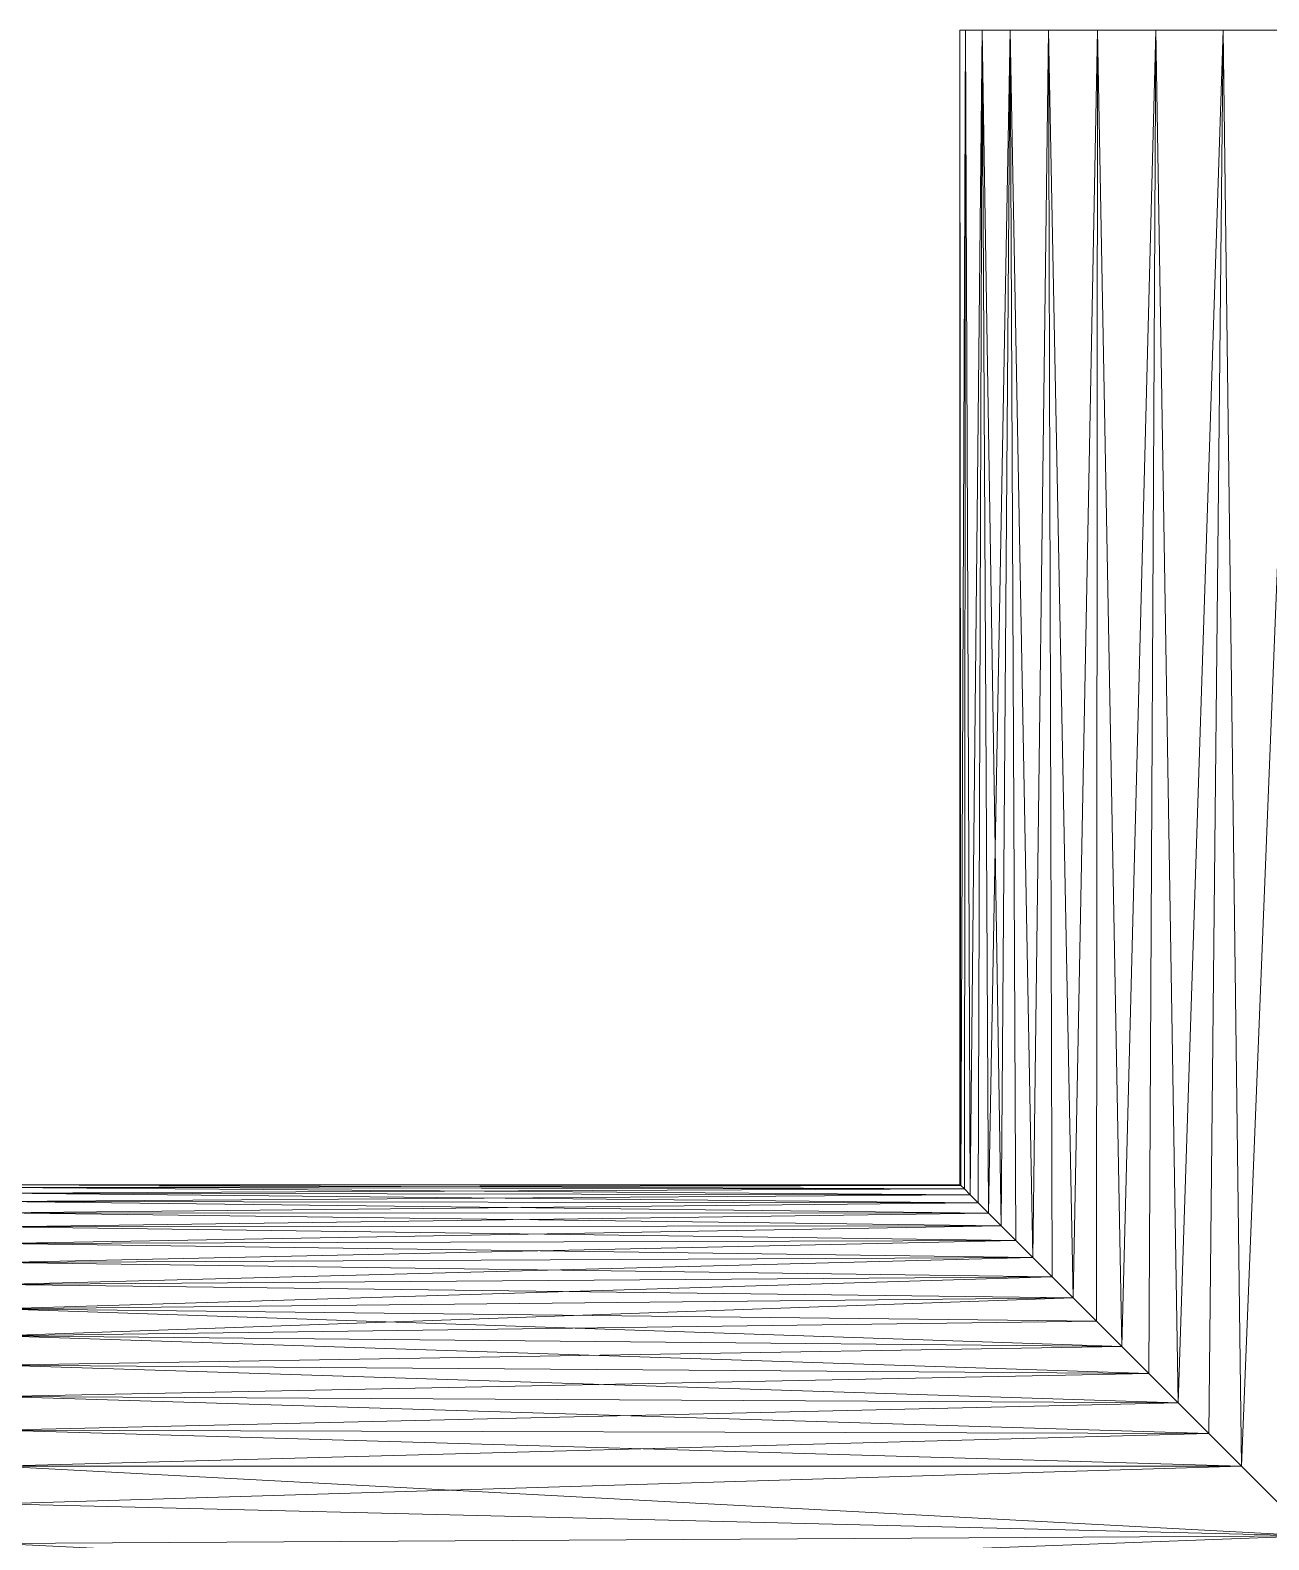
# Model space of a CAD drawing. Header units: millimetres. Extents: x -104 to 115, y -53 to 68.
# Drawn here: x -48.42 to -13.09, y 25.08 to 68.12 of the extents above; entities that cross this region are included whole.
import ezdxf

# ---------------------------------------------------------------- set-up
doc = ezdxf.new("R2010")
doc.units = ezdxf.units.MM

msp = doc.modelspace()

# ---------------------------------------------------------------- linework, layer by layer
at = {"color": 7, "lineweight": 0}
for points in [[(-21.877, 35.184, -28.769), (-21.749, 68.125, -30.388), (-21.91, 68.125, -27.423), (-21.877, 35.184, -28.769)], [(-21.877, 35.184, -28.769), (-21.91, 68.125, -27.423), (-21.91, 35.217, -27.423), (-21.877, 35.184, -28.769)], [(-21.91, 35.217, -27.423), (-21.91, 68.125, -27.423), (-21.877, 35.184, -26.078), (-21.91, 35.217, -27.423)], [(-21.877, 35.184, -26.078), (-21.91, 68.125, -27.423), (-21.749, 68.125, -24.458), (-21.877, 35.184, -26.078)], [(-12.23, 68.125, -25.715), (-21.749, 68.125, -24.458), (-21.91, 68.125, -27.423), (-12.23, 68.125, -25.715)], [(-12.23, 68.125, -25.715), (-21.91, 68.125, -27.423), (-12.298, 68.125, -28.115), (-12.23, 68.125, -25.715)], [(-12.298, 68.125, -28.115), (-21.91, 68.125, -27.423), (-21.749, 68.125, -30.388), (-12.298, 68.125, -28.115)], [(-21.778, 35.085, -30.111), (-21.749, 68.125, -30.388), (-21.877, 35.184, -28.769), (-21.778, 35.085, -30.111)], [(-21.877, 35.184, -26.078), (-21.749, 68.125, -24.458), (-21.778, 35.085, -24.735), (-21.877, 35.184, -26.078)], [(-21.613, 34.92, -31.447), (-21.749, 68.125, -30.388), (-21.778, 35.085, -30.111), (-21.613, 34.92, -31.447)], [(-21.778, 35.085, -24.735), (-21.749, 68.125, -24.458), (-21.613, 34.92, -23.399), (-21.778, 35.085, -24.735)], [(-21.613, 34.92, -31.447), (-21.269, 68.125, -33.319), (-21.749, 68.125, -30.388), (-21.613, 34.92, -31.447)], [(-21.613, 34.92, -23.399), (-21.749, 68.125, -24.458), (-21.269, 68.125, -21.528), (-21.613, 34.92, -23.399)], [(-12.23, 68.125, -25.715), (-21.269, 68.125, -21.528), (-21.749, 68.125, -24.458), (-12.23, 68.125, -25.715)], [(-12.298, 68.125, -28.115), (-21.749, 68.125, -30.388), (-12.044, 68.125, -30.503), (-12.298, 68.125, -28.115)], [(-12.044, 68.125, -30.503), (-21.749, 68.125, -30.388), (-21.269, 68.125, -33.319), (-12.044, 68.125, -30.503)], [(-21.383, 34.69, -32.773), (-21.269, 68.125, -33.319), (-21.613, 34.92, -31.447), (-21.383, 34.69, -32.773)], [(-21.613, 34.92, -23.399), (-21.269, 68.125, -21.528), (-21.383, 34.69, -22.073), (-21.613, 34.92, -23.399)], [(-21.088, 34.395, -34.087), (-21.269, 68.125, -33.319), (-21.383, 34.69, -32.773), (-21.088, 34.395, -34.087)], [(-21.383, 34.69, -22.073), (-21.269, 68.125, -21.528), (-21.088, 34.395, -20.76), (-21.383, 34.69, -22.073)], [(-20.729, 34.036, -35.384), (-20.474, 68.125, -36.18), (-21.269, 68.125, -33.319), (-20.729, 34.036, -35.384)], [(-20.729, 34.036, -35.384), (-21.269, 68.125, -33.319), (-21.088, 34.395, -34.087), (-20.729, 34.036, -35.384)], [(-21.088, 34.395, -20.76), (-21.269, 68.125, -21.528), (-20.474, 68.125, -18.667), (-21.088, 34.395, -20.76)], [(-11.839, 68.125, -23.345), (-20.474, 68.125, -18.667), (-21.269, 68.125, -21.528), (-11.839, 68.125, -23.345)], [(-11.839, 68.125, -23.345), (-21.269, 68.125, -21.528), (-12.23, 68.125, -25.715), (-11.839, 68.125, -23.345)], [(-12.044, 68.125, -30.503), (-21.269, 68.125, -33.319), (-11.47, 68.125, -32.835), (-12.044, 68.125, -30.503)], [(-11.47, 68.125, -32.835), (-21.269, 68.125, -33.319), (-20.474, 68.125, -36.18), (-11.47, 68.125, -32.835)], [(-21.088, 34.395, -20.76), (-20.474, 68.125, -18.667), (-20.729, 34.036, -19.463), (-21.088, 34.395, -20.76)], [(-20.307, 33.614, -36.662), (-20.474, 68.125, -36.18), (-20.729, 34.036, -35.384), (-20.307, 33.614, -36.662)], [(-20.729, 34.036, -19.463), (-20.474, 68.125, -18.667), (-20.307, 33.614, -18.185), (-20.729, 34.036, -19.463)], [(-19.823, 33.129, -37.918), (-19.375, 68.125, -38.938), (-20.474, 68.125, -36.18), (-19.823, 33.129, -37.918)], [(-19.823, 33.129, -37.918), (-20.474, 68.125, -36.18), (-20.307, 33.614, -36.662), (-19.823, 33.129, -37.918)], [(-20.307, 33.614, -18.185), (-20.474, 68.125, -18.667), (-19.823, 33.129, -16.929), (-20.307, 33.614, -18.185)], [(-19.823, 33.129, -16.929), (-20.474, 68.125, -18.667), (-19.375, 68.125, -15.909), (-19.823, 33.129, -16.929)], [(-11.133, 68.125, -21.05), (-19.375, 68.125, -15.909), (-20.474, 68.125, -18.667), (-11.133, 68.125, -21.05)], [(-11.133, 68.125, -21.05), (-20.474, 68.125, -18.667), (-11.839, 68.125, -23.345), (-11.133, 68.125, -21.05)], [(-11.47, 68.125, -32.835), (-20.474, 68.125, -36.18), (-10.589, 68.125, -35.069), (-11.47, 68.125, -32.835)], [(-10.589, 68.125, -35.069), (-20.474, 68.125, -36.18), (-19.375, 68.125, -38.938), (-10.589, 68.125, -35.069)], [(-19.277, 32.584, -39.148), (-19.375, 68.125, -38.938), (-19.823, 33.129, -37.918), (-19.277, 32.584, -39.148)], [(-19.823, 33.129, -16.929), (-19.375, 68.125, -15.909), (-19.277, 32.584, -15.698), (-19.823, 33.129, -16.929)], [(-18.672, 31.979, -40.351), (-17.985, 68.125, -41.562), (-19.375, 68.125, -38.938), (-18.672, 31.979, -40.351)], [(-18.672, 31.979, -40.351), (-19.375, 68.125, -38.938), (-19.277, 32.584, -39.148), (-18.672, 31.979, -40.351)], [(-19.277, 32.584, -15.698), (-19.375, 68.125, -15.909), (-18.672, 31.979, -14.496), (-19.277, 32.584, -15.698)], [(-18.672, 31.979, -14.496), (-19.375, 68.125, -15.909), (-17.985, 68.125, -13.285), (-18.672, 31.979, -14.496)], [(-10.126, 68.125, -18.87), (-17.985, 68.125, -13.285), (-19.375, 68.125, -15.909), (-10.126, 68.125, -18.87)], [(-10.126, 68.125, -18.87), (-19.375, 68.125, -15.909), (-11.133, 68.125, -21.05), (-10.126, 68.125, -18.87)], [(-10.589, 68.125, -35.069), (-19.375, 68.125, -38.938), (-17.985, 68.125, -41.562), (-10.589, 68.125, -35.069)], [(-18.008, 31.315, -41.522), (-17.985, 68.125, -41.562), (-18.672, 31.979, -40.351), (-18.008, 31.315, -41.522)], [(-18.672, 31.979, -14.496), (-17.985, 68.125, -13.285), (-18.008, 31.315, -13.325), (-18.672, 31.979, -14.496)], [(-17.288, 30.595, -42.659), (-17.985, 68.125, -41.562), (-18.008, 31.315, -41.522), (-17.288, 30.595, -42.659)], [(-18.008, 31.315, -13.325), (-17.985, 68.125, -13.285), (-17.288, 30.595, -12.188), (-18.008, 31.315, -13.325)], [(-17.288, 30.595, -42.659), (-16.318, 68.125, -44.019), (-17.985, 68.125, -41.562), (-17.288, 30.595, -42.659)], [(-17.288, 30.595, -12.188), (-17.985, 68.125, -13.285), (-16.318, 68.125, -10.827), (-17.288, 30.595, -12.188)], [(-8.834, 68.125, -16.845), (-16.318, 68.125, -10.827), (-17.985, 68.125, -13.285), (-8.834, 68.125, -16.845)], [(-8.834, 68.125, -16.845), (-17.985, 68.125, -13.285), (-10.126, 68.125, -18.87), (-8.834, 68.125, -16.845)], [(-10.589, 68.125, -35.069), (-17.985, 68.125, -41.562), (-9.415, 68.125, -37.164), (-10.589, 68.125, -35.069)], [(-9.415, 68.125, -37.164), (-17.985, 68.125, -41.562), (-16.318, 68.125, -44.019), (-9.415, 68.125, -37.164)], [(-16.513, 29.82, -43.759), (-16.318, 68.125, -44.019), (-17.288, 30.595, -42.659), (-16.513, 29.82, -43.759)], [(-17.288, 30.595, -12.188), (-16.318, 68.125, -10.827), (-16.513, 29.82, -11.087), (-17.288, 30.595, -12.188)], [(-15.685, 28.992, -44.82), (-16.318, 68.125, -44.019), (-16.513, 29.82, -43.759), (-15.685, 28.992, -44.82)], [(-16.513, 29.82, -11.087), (-16.318, 68.125, -10.827), (-15.685, 28.992, -10.026), (-16.513, 29.82, -11.087)], [(-15.685, 28.992, -44.82), (-14.396, 68.125, -46.282), (-16.318, 68.125, -44.019), (-15.685, 28.992, -44.82)], [(-15.685, 28.992, -10.026), (-16.318, 68.125, -10.827), (-14.396, 68.125, -8.564), (-15.685, 28.992, -10.026)], [(-7.282, 68.125, -15.013), (-14.396, 68.125, -8.564), (-16.318, 68.125, -10.827), (-7.282, 68.125, -15.013)], [(-7.282, 68.125, -15.013), (-16.318, 68.125, -10.827), (-8.834, 68.125, -16.845), (-7.282, 68.125, -15.013)], [(-9.415, 68.125, -37.164), (-16.318, 68.125, -44.019), (-7.97, 68.125, -39.082), (-9.415, 68.125, -37.164)], [(-7.97, 68.125, -39.082), (-16.318, 68.125, -44.019), (-14.396, 68.125, -46.282), (-7.97, 68.125, -39.082)], [(-14.806, 28.113, -45.84), (-14.396, 68.125, -46.282), (-15.685, 28.992, -44.82), (-14.806, 28.113, -45.84)], [(-15.685, 28.992, -10.026), (-14.396, 68.125, -8.564), (-14.806, 28.113, -9.007), (-15.685, 28.992, -10.026)], [(-13.878, 27.185, -46.815), (-14.396, 68.125, -46.282), (-14.806, 28.113, -45.84), (-13.878, 27.185, -46.815)], [(-14.806, 28.113, -9.007), (-14.396, 68.125, -8.564), (-13.878, 27.185, -8.032), (-14.806, 28.113, -9.007)], [(-13.878, 27.185, -46.815), (-12.24, 68.125, -48.324), (-14.396, 68.125, -46.282), (-13.878, 27.185, -46.815)], [(-13.878, 27.185, -8.032), (-14.396, 68.125, -8.564), (-12.24, 68.125, -6.522), (-13.878, 27.185, -8.032)], [(-7.282, 68.125, -15.013), (-12.24, 68.125, -6.522), (-14.396, 68.125, -8.564), (-7.282, 68.125, -15.013)], [(-7.97, 68.125, -39.082), (-14.396, 68.125, -46.282), (-6.281, 68.125, -40.789), (-7.97, 68.125, -39.082)], [(-6.281, 68.125, -40.789), (-14.396, 68.125, -46.282), (-12.24, 68.125, -48.324), (-6.281, 68.125, -40.789)], [(-11.884, 25.191, -48.622), (-12.24, 68.125, -48.324), (-13.878, 27.185, -46.815), (-11.884, 25.191, -48.622)], [(-13.878, 27.185, -8.032), (-12.24, 68.125, -6.522), (-11.884, 25.191, -6.225), (-13.878, 27.185, -8.032)], [(-21.877, 35.184, -26.078), (-49.333, 35.207, -26.681), (-21.91, 35.217, -27.423), (-21.877, 35.184, -26.078)], [(-21.91, 35.217, -27.423), (-49.333, 35.207, -26.681), (-21.877, 35.184, -28.769), (-21.91, 35.217, -27.423)], [(-21.778, 35.085, -24.735), (-49.333, 34.966, -23.721), (-49.333, 35.207, -26.681), (-21.778, 35.085, -24.735)], [(-21.778, 35.085, -24.735), (-49.333, 35.207, -26.681), (-21.877, 35.184, -26.078), (-21.778, 35.085, -24.735)], [(-21.877, 35.184, -28.769), (-49.333, 35.207, -26.681), (-49.333, 35.126, -29.649), (-21.877, 35.184, -28.769)], [(-21.877, 35.184, -28.769), (-49.333, 35.126, -29.649), (-21.778, 35.085, -30.111), (-21.877, 35.184, -28.769)], [(-21.778, 35.085, -30.111), (-49.333, 35.126, -29.649), (-21.613, 34.92, -31.447), (-21.778, 35.085, -30.111)], [(-21.613, 34.92, -31.447), (-49.333, 35.126, -29.649), (-49.333, 34.725, -32.591), (-21.613, 34.92, -31.447)], [(-21.613, 34.92, -23.399), (-49.333, 34.966, -23.721), (-21.778, 35.085, -24.735), (-21.613, 34.92, -23.399)], [(-21.383, 34.69, -22.073), (-49.333, 34.406, -20.805), (-49.333, 34.966, -23.721), (-21.383, 34.69, -22.073)], [(-21.383, 34.69, -22.073), (-49.333, 34.966, -23.721), (-21.613, 34.92, -23.399), (-21.383, 34.69, -22.073)], [(-21.613, 34.92, -31.447), (-49.333, 34.725, -32.591), (-21.383, 34.69, -32.773), (-21.613, 34.92, -31.447)], [(-21.383, 34.69, -32.773), (-49.333, 34.725, -32.591), (-21.088, 34.395, -34.087), (-21.383, 34.69, -32.773)], [(-21.088, 34.395, -34.087), (-49.333, 34.725, -32.591), (-49.333, 34.009, -35.473), (-21.088, 34.395, -34.087)], [(-21.088, 34.395, -20.76), (-49.333, 34.406, -20.805), (-21.383, 34.69, -22.073), (-21.088, 34.395, -20.76)], [(-20.729, 34.036, -19.463), (-49.333, 33.534, -17.966), (-49.333, 34.406, -20.805), (-20.729, 34.036, -19.463)], [(-20.729, 34.036, -19.463), (-49.333, 34.406, -20.805), (-21.088, 34.395, -20.76), (-20.729, 34.036, -19.463)], [(-21.088, 34.395, -34.087), (-49.333, 34.009, -35.473), (-20.729, 34.036, -35.384), (-21.088, 34.395, -34.087)], [(-20.307, 33.614, -18.185), (-49.333, 33.534, -17.966), (-20.729, 34.036, -19.463), (-20.307, 33.614, -18.185)], [(-20.729, 34.036, -35.384), (-49.333, 34.009, -35.473), (-20.307, 33.614, -36.662), (-20.729, 34.036, -35.384)], [(-20.307, 33.614, -36.662), (-49.333, 34.009, -35.473), (-49.333, 32.985, -38.26), (-20.307, 33.614, -36.662)], [(-19.823, 33.129, -16.929), (-49.333, 33.534, -17.966), (-20.307, 33.614, -18.185), (-19.823, 33.129, -16.929)], [(-20.307, 33.614, -36.662), (-49.333, 32.985, -38.26), (-19.823, 33.129, -37.918), (-20.307, 33.614, -36.662)], [(-19.823, 33.129, -16.929), (-49.333, 32.361, -15.239), (-49.333, 33.534, -17.966), (-19.823, 33.129, -16.929)], [(-19.277, 32.584, -15.698), (-49.333, 32.361, -15.239), (-19.823, 33.129, -16.929), (-19.277, 32.584, -15.698)], [(-19.823, 33.129, -37.918), (-49.333, 32.985, -38.26), (-19.277, 32.584, -39.148), (-19.823, 33.129, -37.918)], [(-19.277, 32.584, -39.148), (-49.333, 32.985, -38.26), (-49.333, 31.665, -40.92), (-19.277, 32.584, -39.148)], [(-18.672, 31.979, -14.496), (-49.333, 32.361, -15.239), (-19.277, 32.584, -15.698), (-18.672, 31.979, -14.496)], [(-19.277, 32.584, -39.148), (-49.333, 31.665, -40.92), (-18.672, 31.979, -40.351), (-19.277, 32.584, -39.148)], [(-18.672, 31.979, -14.496), (-49.333, 30.9, -12.654), (-49.333, 32.361, -15.239), (-18.672, 31.979, -14.496)], [(-18.008, 31.315, -13.325), (-49.333, 30.9, -12.654), (-18.672, 31.979, -14.496), (-18.008, 31.315, -13.325)], [(-18.672, 31.979, -40.351), (-49.333, 31.665, -40.92), (-18.008, 31.315, -41.522), (-18.672, 31.979, -40.351)], [(-18.008, 31.315, -41.522), (-49.333, 31.665, -40.92), (-17.288, 30.595, -42.659), (-18.008, 31.315, -41.522)], [(-17.288, 30.595, -42.659), (-49.333, 31.665, -40.92), (-49.333, 30.066, -43.422), (-17.288, 30.595, -42.659)], [(-17.288, 30.595, -12.188), (-49.333, 30.9, -12.654), (-18.008, 31.315, -13.325), (-17.288, 30.595, -12.188)], [(-16.513, 29.82, -11.087), (-49.333, 29.167, -10.242), (-49.333, 30.9, -12.654), (-16.513, 29.82, -11.087)], [(-16.513, 29.82, -11.087), (-49.333, 30.9, -12.654), (-17.288, 30.595, -12.188), (-16.513, 29.82, -11.087)], [(-17.288, 30.595, -42.659), (-49.333, 30.066, -43.422), (-16.513, 29.82, -43.759), (-17.288, 30.595, -42.659)], [(-16.513, 29.82, -43.759), (-49.333, 30.066, -43.422), (-15.685, 28.992, -44.82), (-16.513, 29.82, -43.759)], [(-15.685, 28.992, -44.82), (-49.333, 30.066, -43.422), (-49.333, 28.206, -45.736), (-15.685, 28.992, -44.82)], [(-15.685, 28.992, -10.026), (-49.333, 29.167, -10.242), (-16.513, 29.82, -11.087), (-15.685, 28.992, -10.026)], [(-14.806, 28.113, -9.007), (-49.333, 27.185, -8.032), (-49.333, 29.167, -10.242), (-14.806, 28.113, -9.007)], [(-14.806, 28.113, -9.007), (-49.333, 29.167, -10.242), (-15.685, 28.992, -10.026), (-14.806, 28.113, -9.007)], [(-15.685, 28.992, -44.82), (-49.333, 28.206, -45.736), (-14.806, 28.113, -45.84), (-15.685, 28.992, -44.82)], [(-14.806, 28.113, -45.84), (-49.333, 28.206, -45.736), (-13.878, 27.185, -46.815), (-14.806, 28.113, -45.84)], [(-13.878, 27.185, -46.815), (-49.333, 28.206, -45.736), (-49.333, 26.106, -47.836), (-13.878, 27.185, -46.815)], [(-13.878, 27.185, -8.032), (-49.333, 27.185, -8.032), (-14.806, 28.113, -9.007), (-13.878, 27.185, -8.032)], [(-11.884, 25.191, -6.225), (-49.333, 24.974, -6.049), (-49.333, 27.185, -8.032), (-11.884, 25.191, -6.225)], [(-11.884, 25.191, -6.225), (-49.333, 27.185, -8.032), (-13.878, 27.185, -8.032), (-11.884, 25.191, -6.225)], [(-13.878, 27.185, -46.815), (-49.333, 26.106, -47.836), (-11.884, 25.191, -48.622), (-13.878, 27.185, -46.815)], [(-11.884, 25.191, -48.622), (-49.333, 26.106, -47.836), (-49.333, 23.792, -49.696), (-11.884, 25.191, -48.622)], [(-9.722, 23.029, -4.622), (-49.333, 24.974, -6.049), (-11.884, 25.191, -6.225), (-9.722, 23.029, -4.622)], [(-11.884, 25.191, -48.622), (-49.333, 23.792, -49.696), (-9.722, 23.029, -50.225), (-11.884, 25.191, -48.622)]]:
    msp.add_polyline3d(points, dxfattribs=at)

doc.saveas('drawing.dxf')
